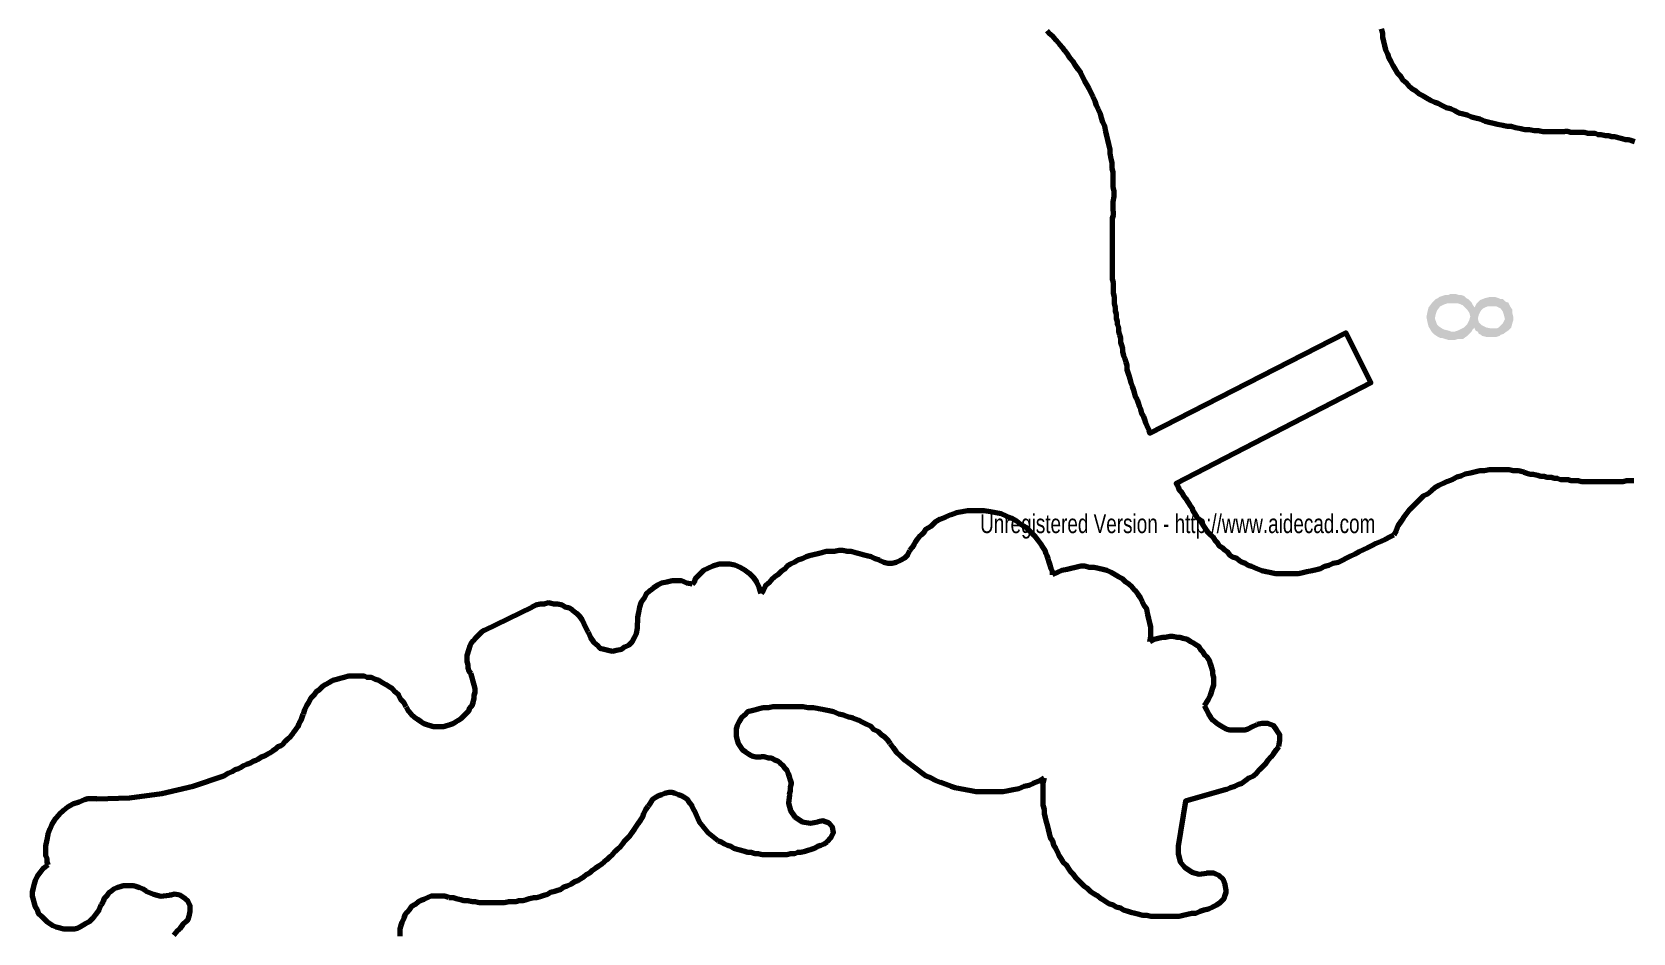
# Model space of a CAD drawing. Header units: inches. Extents: x -281 to 255, y -339 to 364.
# Drawn here: x -226.8 to 27.9, y -64.7 to 78.7 of the extents above; entities that cross this region are included whole.
import ezdxf

# ---------------------------------------------------------------- set-up
doc = ezdxf.new("R2010")
doc.units = ezdxf.units.IN
for name, color, linetype, lineweight in [('H', 7, 'CONTINUOUS', 100), ('P', 250, 'CONTINUOUS', 100), ('Text', 250, 'CONTINUOUS', 100)]:
    doc.layers.add(name, color=color, linetype=linetype, lineweight=lineweight)
doc.styles.get("Standard").update_dxf_attribs({"font": 'txt', "width": 0.75})

msp = doc.modelspace()

# ---------------------------------------------------------------- hatches: boundary and pattern name
at = {"layer": 'H', "linetype": 'CONTINUOUS'}
for points in [[(2, 35.83), (1.67, 36.17), (1.33, 36.33), (1, 36.67), (0.5, 36.83), (0.17, 36.83), (-0.33, 37), (-1.17, 37), (-1.5, 36.83), (-2, 36.83), (-3, 36.5), (-3.17, 36.33), (-3.5, 36.17), (-4.17, 35.5), (-4.67, 34.83), (-4.83, 34.17), (-5, 33.33), (-4.83, 32.5), (-4.67, 31.83), (-4.17, 31), (-3.67, 30.5), (-3.67, 31.33), (-3.67, 32.17), (-3.67, 33), (-3.5, 33.83), (-3.33, 34.33), (-2.83, 35), (-2.17, 35.33), (-1.67, 35.5), (-1.17, 35.5), (-0.67, 35.5), (0, 35.5), (0.5, 35.33), (0.83, 35.17), (1.17, 34.83), (1.5, 34.5), (1.83, 34), (2, 33.33)], [(8.83, 33.33), (8.67, 34), (8.67, 34.5), (8.33, 35), (8.17, 35.33), (8, 35.67), (7.83, 35.67), (7.5, 35.83), (7.17, 36.17), (6.83, 36.17), (6.5, 36.33), (6, 36.5), (5.5, 36.5), (5, 36.5), (4.33, 36.33), (3.5, 36), (3, 35.5), (2.67, 34.83), (2.33, 35.33), (2.17, 35.67), (2, 35.83), (2, 35), (2, 34.33), (2, 33.5), (1.83, 32.83), (1.5, 32.17), (1, 31.67), (0.33, 31.33), (0, 31.17), (-0.5, 31), (-1, 31), (-1.5, 31.17), (-2.17, 31.33), (-2.5, 31.5), (-3, 31.83), (-3.33, 32.17), (-3.5, 32.67), (-3.67, 33.17), (-3.67, 30.5), (-3.17, 30.17), (-2.83, 30), (-2.5, 30), (-2, 29.83), (-1.5, 29.67), (-1, 29.67), (-0.5, 29.67), (0, 29.83), (0.5, 29.83), (0.83, 29.83), (1.5, 30.33), (1.83, 30.67), (2.17, 31), (2.33, 31.33), (2.67, 31.67), (2.67, 31.5), (2.83, 31.17), (3.17, 31), (3.17, 31.67), (3.17, 32.33), (3.17, 33), (3.33, 33.67), (3.67, 34.33), (4, 34.67), (4.67, 35), (5, 35), (5.33, 35), (5.83, 35), (6.17, 35), (6.83, 34.67), (7.17, 34.17), (7.33, 33.67), (7.5, 33), (7.5, 32.33), (7.5, 31.67), (7.5, 30.83), (8, 31.17), (8.5, 31.67), (8.67, 32.33), (8.83, 32.83)], [(7.5, 30.83), (7.5, 33.17), (7.5, 33), (7.17, 32.33), (6.83, 32), (6.5, 31.67), (6.17, 31.5), (5.83, 31.5), (5.33, 31.5), (4.5, 31.67), (3.83, 32), (3.33, 32.5), (3.17, 33.17), (3.17, 31), (3.33, 30.67), (3.67, 30.5), (3.83, 30.33), (4.5, 30.17), (5, 30.17), (5.33, 30.17), (5.67, 30.17), (6.17, 30.17), (6.67, 30.33), (6.83, 30.5), (7.33, 30.67)]]:
    msp.add_hatch(color=0, dxfattribs=at).paths.add_polyline_path(points)

# ---------------------------------------------------------------- linework, layer by layer
at = {"layer": 'P', "color": 0, "linetype": 'CONTINUOUS'}
for points in [[(-12.17, 79.17), (-12, 78.5), (-12, 77.83), (-11.83, 77.17), (-11.67, 76.5), (-11.5, 75.83), (-11.17, 75.17), (-11, 74.5), (-10.67, 74), (-10.33, 73.33), (-10, 72.83), (-9.67, 72.17), (-9.17, 71.67), (-8.83, 71.17), (-8.33, 70.67), (-7.83, 70.17), (-7.33, 69.67), (-6.67, 69.33), (-6.17, 68.83), (-5.5, 68.5), (-5, 68.17)], [(-54.83, 50.17), (-54.83, 51), (-54.83, 51.67), (-54.67, 52.5), (-54.67, 53.33), (-54.83, 54), (-54.83, 54.83), (-54.83, 55.5), (-54.83, 56.33), (-55, 57), (-55, 57.83), (-55.17, 58.5), (-55.33, 59.33), (-55.33, 60), (-55.5, 60.83), (-55.67, 61.5), (-55.83, 62.17), (-56, 62.83), (-56.17, 63.67), (-56.5, 64.33), (-56.67, 65), (-56.83, 65.67), (-57.17, 66.33), (-57.5, 67), (-57.67, 67.67), (-58, 68.33), (-58.33, 69), (-58.67, 69.67), (-59, 70.33), (-59.33, 70.83), (-59.67, 71.5), (-60, 72.17), (-60.33, 72.67), (-60.83, 73.33), (-61.17, 74), (-61.67, 74.5), (-62, 75), (-62.5, 75.67), (-62.83, 76.17), (-63.33, 76.67), (-63.83, 77.33), (-64.33, 77.83), (-64.83, 78.33), (-65.33, 78.83)], [(-5, 68.17), (-4.33, 67.83), (-3.67, 67.5), (-3.17, 67.33), (-2.5, 67), (-1.83, 66.67), (-1.17, 66.5), (-0.5, 66.17), (0.17, 65.83), (0.83, 65.67), (1.5, 65.5), (2.17, 65.17), (2.83, 65), (3.5, 64.83), (4.33, 64.5), (5, 64.33), (5.67, 64.17), (6.33, 64), (7.17, 63.83), (7.83, 63.67), (8.5, 63.67), (9.17, 63.5), (10, 63.33), (10.67, 63.17), (11.33, 63.17), (12.17, 63), (12.83, 63), (13.5, 62.83), (14.17, 62.83), (14.83, 62.83), (15.5, 62.83), (16.17, 62.83), (17, 62.83)], [(28.17, 61.17), (27.67, 61.33), (27.17, 61.5), (26.67, 61.5), (26.17, 61.67), (25.5, 61.83), (25, 62), (24.5, 62), (24, 62.17), (23.5, 62.17), (22.83, 62.33), (22.33, 62.33), (21.83, 62.5), (21.33, 62.5), (20.67, 62.5), (20.17, 62.67), (19.67, 62.67), (19.17, 62.67), (18.5, 62.67), (18, 62.67), (17.5, 62.83), (17, 62.83)], [(-54.83, 50.17), (-54.83, 49.5), (-55, 49), (-55, 48.5), (-55, 47.83), (-55, 47.33), (-55, 46.67), (-55, 46.17), (-55, 45.5), (-55, 45), (-55, 44.5), (-55, 43.83), (-55, 43.33), (-55, 42.67), (-55, 42.17), (-55, 41.67), (-55, 41), (-55, 40.5), (-55, 40), (-55, 39.33), (-54.83, 38.83), (-54.83, 38.17), (-54.83, 37.67), (-54.83, 37.17), (-54.67, 36.5), (-54.67, 36), (-54.67, 35.5), (-54.5, 34.83), (-54.5, 34.33), (-54.33, 33.83), (-54.33, 33.17), (-54.17, 32.67), (-54.17, 32.17), (-54, 31.67), (-54, 31), (-53.83, 30.5), (-53.67, 30), (-53.67, 29.33), (-53.5, 28.83), (-53.33, 28.33), (-53.33, 27.83), (-53.17, 27.17), (-53, 26.67), (-52.83, 26.17), (-52.67, 25.67), (-52.67, 25), (-52.5, 24.5), (-52.33, 24), (-52.17, 23.5), (-52, 22.83), (-51.83, 22.33), (-51.67, 21.83), (-51.5, 21.33), (-51.33, 20.67), (-51, 20.17), (-50.83, 19.67), (-50.67, 19.17), (-50.5, 18.67), (-50.33, 18), (-50, 17.5), (-49.83, 17), (-49.67, 16.5), (-49.5, 16), (-49.17, 15.33), (-49, 14.83), (-17.83, 30.83), (-13.83, 22.83), (-44.83, 6.83), (-44.5, 6.33), (-44.33, 5.83), (-44, 5.5), (-43.67, 5), (-43.33, 4.5), (-43, 4), (-42.67, 3.5), (-42.33, 3), (-42.17, 2.5), (-41.83, 2), (-41.5, 1.5), (-41.17, 1.17), (-40.83, 0.67), (-40.5, 0.17), (-40.17, -0.33), (-39.83, -0.83), (-39.5, -1.17), (-39, -1.67), (-38.67, -2.17), (-38.33, -2.5), (-38, -3), (-37.5, -3.33), (-37.17, -3.67), (-36.67, -4), (-36.33, -4.5), (-35.83, -4.83), (-35.33, -5), (-34.83, -5.33), (-34.33, -5.67), (-33.83, -5.83), (-33.33, -6.17), (-32.83, -6.33), (-32, -6.67), (-31.17, -7), (-30.5, -7.17), (-29.67, -7.33), (-29, -7.5), (-28.33, -7.5), (-27.5, -7.5), (-26.83, -7.5), (-26.17, -7.5), (-25.33, -7.5), (-24.67, -7.33), (-24, -7.17), (-23.17, -7), (-22.5, -6.83), (-21.83, -6.67), (-21.17, -6.33), (-20.5, -6.17), (-19.83, -5.83), (-19, -5.67), (-18.33, -5.33), (-17.67, -5), (-17, -4.67), (-16.33, -4.33), (-15.67, -4), (-15, -3.67), (-14.33, -3.33), (-13.67, -3), (-13, -2.67), (-12.17, -2.33), (-11.5, -2), (-10.83, -1.67), (-10.17, -1.33)], [(10.5, 8.67), (9.67, 8.83), (8.83, 8.83), (8.17, 9), (7.33, 9), (6.5, 9), (5.83, 9), (5, 9), (4.17, 8.83), (3.5, 8.83), (2.67, 8.67), (2, 8.5), (1.17, 8.33), (0.5, 8), (-0.17, 7.83), (-0.83, 7.5), (-1.67, 7.17), (-2.33, 6.83), (-3, 6.5), (-3.67, 6.17), (-4.17, 5.67), (-4.83, 5.17), (-5.5, 4.83), (-6, 4.33), (-6.5, 3.83), (-7.17, 3.17), (-7.67, 2.67), (-8.17, 2), (-8.67, 1.33), (-9, 0.83), (-9.5, 0.17), (-9.83, -0.67), (-10.17, -1.33)], [(10.5, 8.67), (11, 8.5), (11.5, 8.33), (12, 8.33), (12.67, 8.17), (13.17, 8), (13.67, 8), (14.17, 7.83), (14.83, 7.83), (15.33, 7.67), (15.83, 7.67), (16.33, 7.5), (17, 7.5), (17.5, 7.5), (18, 7.33), (18.67, 7.33), (19.17, 7.33), (19.67, 7.17), (20.33, 7.17), (20.83, 7.17), (21.33, 7.17), (21.83, 7.17), (22.5, 7.17), (23, 7.17), (23.5, 7.17), (24.17, 7.17), (24.67, 7.17), (25.17, 7.17), (25.83, 7.17), (26.33, 7.17), (26.83, 7.33), (27.5, 7.33), (28, 7.33)], [(-64.5, -7.67), (-64.5, -7.17), (-64.67, -6.67), (-64.83, -6.17), (-65, -5.67), (-65.17, -5.17), (-65.33, -4.67), (-65.5, -4.33), (-65.67, -3.83), (-66.17, -3), (-66.83, -2.17), (-67.33, -1.5), (-68, -0.83), (-68.67, -0.17), (-69.5, 0.33), (-70.17, 0.83), (-71, 1.33), (-71.83, 1.67), (-72.67, 2), (-73.5, 2.17), (-74.33, 2.33), (-75.33, 2.5), (-76.17, 2.5), (-77.17, 2.5), (-78, 2.5), (-78.83, 2.33), (-79.83, 2.17), (-80.67, 1.83), (-81.5, 1.5), (-82.33, 1.17), (-83.17, 0.67), (-83.83, 0), (-84.67, -0.5), (-85, -1), (-85.33, -1.33), (-85.67, -1.67), (-86, -2), (-86.33, -2.5), (-86.5, -2.83), (-86.83, -3.33), (-87.17, -3.83)], [(-92, -5.33), (-92.67, -5.17), (-93.33, -4.83), (-94, -4.67), (-94.67, -4.5), (-95.17, -4.33), (-95.83, -4.17), (-96.5, -4), (-97.17, -4), (-97.83, -3.83), (-98.5, -3.83), (-99.17, -4), (-99.83, -4), (-100.5, -4), (-101.17, -4.17), (-101.83, -4.33), (-102.5, -4.5), (-103.17, -4.67), (-103.67, -4.83), (-104.33, -5.17), (-105, -5.33), (-105.5, -5.67), (-106.17, -6), (-106.67, -6.33), (-107.17, -6.83), (-107.67, -7.17), (-108.17, -7.67), (-108.67, -8), (-109.17, -8.5), (-109.67, -9), (-110.17, -9.5), (-110.5, -10.17), (-110.83, -10.67)], [(-92, -5.33), (-91.33, -5.67), (-90.67, -5.83), (-90, -5.83), (-89.33, -5.67), (-88.67, -5.33), (-88, -5), (-87.5, -4.5), (-87.17, -3.83)], [(-110.83, -10.67), (-111, -10.17), (-111.17, -9.67), (-111.5, -8.83), (-112, -8.17), (-112.67, -7.5), (-113.33, -7), (-114.17, -6.5), (-115, -6.17), (-115.83, -6), (-116.67, -6), (-117.5, -6), (-118.5, -6.33), (-119.33, -6.67), (-120, -7), (-120.67, -7.67), (-121, -8), (-121.33, -8.33), (-121.5, -8.83), (-121.83, -9.17)], [(-49, -18.33), (-48.83, -17.5), (-48.83, -16.83), (-48.83, -16), (-49, -15.33), (-49.17, -14.67), (-49.33, -14), (-49.5, -13.17), (-49.83, -12.67), (-50.17, -12), (-50.5, -11.33), (-50.83, -10.83), (-51.33, -10.17), (-51.83, -9.67), (-52.33, -9.17), (-52.83, -8.83), (-53.33, -8.33), (-54, -8), (-54.5, -7.67), (-55.17, -7.33), (-55.83, -7), (-56.5, -6.83), (-57.17, -6.67), (-57.83, -6.5), (-58.67, -6.5), (-59.33, -6.33), (-60, -6.33), (-60.83, -6.5), (-61.5, -6.67), (-62.17, -6.83), (-63, -7), (-63.67, -7.33), (-64.5, -7.67)], [(-121.83, -9.17), (-122.67, -9), (-123.5, -8.67), (-124.33, -8.67), (-125, -8.67), (-125.83, -8.83), (-126.67, -9), (-127.33, -9.33), (-128, -9.83), (-128.5, -10.17), (-129.17, -10.83), (-129.5, -11.5), (-130, -12.17), (-130.17, -12.83), (-130.33, -13.67), (-130.5, -14.5), (-130.5, -15.33)], [(-138.33, -16.83), (-138.67, -16.17), (-139, -15.5), (-139.33, -14.83), (-139.67, -14.33), (-140.17, -13.83), (-140.83, -13.33), (-141.33, -13), (-142, -12.83), (-142.5, -12.5), (-143.17, -12.33), (-143.83, -12.33), (-144.67, -12.17), (-145.33, -12.33), (-146, -12.33), (-146.67, -12.5), (-147.33, -12.83)], [(-154.83, -16.5), (-147.33, -12.83)], [(-154.83, -16.5), (-155.33, -16.83), (-155.67, -17.17), (-156, -17.5), (-156.33, -17.83), (-156.67, -18.17), (-157, -18.67), (-157.17, -19), (-157.33, -19.5), (-157.67, -20.5), (-157.67, -21), (-157.67, -21.5), (-157.5, -22), (-157.5, -22.5), (-157.33, -23), (-157, -23.33)], [(-138.33, -16.83), (-138, -17.67), (-137.5, -18.33), (-137, -18.83), (-136.5, -19.33), (-135.83, -19.5), (-135.17, -19.67), (-134.5, -19.83), (-133.83, -19.67), (-133, -19.5), (-132.5, -19.17), (-131.83, -18.83), (-131.33, -18.33), (-131, -17.67), (-130.67, -17), (-130.5, -16.17), (-130.5, -15.33)], [(-40.33, -28.5), (-40, -28), (-39.67, -27.5), (-39.33, -26.83), (-39.17, -26.33), (-39, -25.67), (-38.83, -25.17), (-38.83, -24.67), (-38.83, -24), (-39, -23.5), (-39, -23), (-39.17, -22.33), (-39.33, -21.83), (-39.5, -21.33), (-39.83, -20.83), (-40.17, -20.5), (-40.5, -20), (-40.83, -19.67), (-41.17, -19.17), (-41.67, -18.83), (-42.17, -18.5), (-42.5, -18.33), (-43, -18), (-43.67, -17.83), (-44.17, -17.67), (-44.67, -17.67), (-45.33, -17.5), (-45.83, -17.5), (-46.5, -17.67), (-47, -17.67), (-47.67, -17.83), (-48.33, -18), (-49, -18.33)], [(-167.33, -28.67), (-167.67, -28), (-168.17, -27.5), (-168.5, -26.83), (-169, -26.33), (-169.5, -25.83), (-170, -25.5), (-170.5, -25.17), (-171.17, -24.83), (-171.67, -24.5), (-172.17, -24.33), (-172.83, -24), (-173.5, -24), (-174, -23.83), (-174.67, -23.83), (-175.33, -23.83), (-176, -23.83), (-176.5, -23.83), (-177.17, -24), (-177.83, -24.17), (-178.33, -24.33), (-179, -24.5), (-179.5, -24.83), (-180.17, -25.17), (-180.67, -25.5), (-181.17, -26), (-181.67, -26.33), (-182, -26.83), (-182.5, -27.33), (-182.83, -28), (-183.17, -28.5), (-183.5, -29.17), (-183.67, -29.83)], [(-167.33, -28.67), (-167, -29.33), (-166.5, -29.83), (-166, -30.33), (-165.5, -30.67), (-165, -31), (-164.5, -31.33), (-164, -31.5), (-163.5, -31.67), (-163, -31.83), (-162.33, -31.83), (-161.83, -31.83), (-161.33, -31.83), (-160.83, -31.67), (-160.33, -31.5), (-159.83, -31.33), (-159.33, -31), (-159, -30.83), (-158.5, -30.5), (-158.17, -30.17), (-157.67, -29.67), (-157.33, -29.33), (-157.17, -28.83), (-156.83, -28.5), (-156.67, -28), (-156.5, -27.33), (-156.5, -26.83), (-156.33, -26.33), (-156.33, -25.83), (-156.5, -25.17), (-156.67, -24.67), (-156.83, -24), (-157, -23.33)], [(-216.5, -43.33), (-211.33, -43.17), (-206.17, -42.5), (-201.17, -41.33), (-196.33, -39.67), (-195.83, -39.33), (-195.5, -39.17), (-195, -39), (-194.5, -38.67), (-194, -38.5), (-193.67, -38.33), (-193.17, -38), (-192.67, -37.83), (-192.17, -37.67), (-191.67, -37.33), (-191.17, -37.17), (-190.83, -37), (-190.33, -36.67), (-189.83, -36.5), (-189.33, -36.17), (-189, -36), (-188.5, -35.67), (-188, -35.33), (-187.67, -35), (-187.17, -34.83), (-186.83, -34.5), (-186.5, -34.17), (-186.17, -33.83), (-185.67, -33.33), (-185.33, -33), (-185.17, -32.67), (-184.83, -32.17), (-184.5, -31.83), (-184.33, -31.33), (-184, -30.83), (-183.83, -30.33), (-183.67, -29.83)], [(-90.33, -34.5), (-90.67, -34), (-91.17, -33.5), (-91.67, -33.17), (-92.17, -32.67), (-92.83, -32.33), (-93.33, -31.83), (-94, -31.5), (-94.67, -31.17), (-95.33, -30.83), (-96.17, -30.5), (-96.83, -30.33), (-97.67, -30), (-98.5, -29.83), (-99.33, -29.5), (-100, -29.33), (-100.83, -29.17), (-101.67, -29), (-102.5, -28.83), (-103.33, -28.83), (-104.17, -28.67), (-105, -28.67), (-105.83, -28.67), (-106.67, -28.67), (-107.5, -28.67), (-108.33, -28.67), (-109, -28.67), (-109.67, -28.83), (-110.5, -28.83), (-111.17, -29), (-111.67, -29.17), (-112.33, -29.33), (-113, -29.5), (-113.5, -30), (-114, -30.5), (-114.33, -31), (-114.67, -31.67), (-114.83, -32.17), (-114.83, -32.83), (-114.83, -33.33), (-114.67, -34), (-114.5, -34.5), (-114.17, -35), (-113.83, -35.5), (-113.33, -35.83), (-112.83, -36.17), (-112.33, -36.5), (-111.67, -36.67), (-110.83, -36.67)], [(-40.33, -28.5), (-40, -29.17), (-39.67, -29.83), (-39.33, -30.33), (-39, -30.83), (-38.5, -31.17), (-38, -31.5), (-37.5, -31.83), (-36.83, -32.17), (-36.33, -32.33), (-35.67, -32.33), (-35.17, -32.33), (-34.5, -32.33), (-33.83, -32.33), (-33.33, -32.17), (-32.67, -31.83), (-32, -31.5)], [(-28.5, -35), (-28.33, -34), (-28.33, -33.17), (-28.83, -32.33), (-29.33, -31.67), (-30.17, -31.33), (-31.17, -31.33), (-32, -31.5)], [(-90.33, -34.5), (-89.83, -35.17), (-89.33, -35.83), (-88.67, -36.5), (-88, -37.17), (-87.33, -37.67), (-86.67, -38.17), (-86, -38.67), (-85.33, -39.17), (-84.67, -39.67), (-83.83, -40), (-83.17, -40.33), (-82.33, -40.67), (-81.5, -41), (-80.67, -41.33), (-80, -41.5), (-79.17, -41.67), (-78.33, -41.83), (-77.5, -42), (-76.67, -42.17), (-75.83, -42.17), (-74.83, -42.17), (-74, -42.17), (-73.17, -42.17), (-72.33, -42.17), (-71.5, -42), (-70.67, -41.83), (-69.83, -41.67), (-69, -41.33), (-68.17, -41.17), (-67.5, -40.83), (-66.67, -40.5), (-65.83, -40)], [(-36.83, -41.83), (-36.17, -41.5), (-35.5, -41.33), (-34.83, -41), (-34.33, -40.83), (-33.67, -40.33), (-33.17, -40), (-32.5, -39.67), (-32, -39.17), (-31.5, -38.67), (-31, -38.17), (-30.5, -37.67), (-30.17, -37.17), (-29.67, -36.67), (-29.33, -36.17), (-28.83, -35.5), (-28.5, -35)], [(-106.33, -42.67), (-106.17, -42), (-106.17, -41.5), (-106, -40.83), (-106.17, -40.33), (-106.33, -39.83), (-106.5, -39.33), (-106.67, -38.83), (-107, -38.5), (-107.33, -38), (-107.83, -37.67), (-108.17, -37.33), (-108.67, -37.17), (-109.17, -36.83), (-109.67, -36.83), (-110.33, -36.67), (-110.83, -36.67)], [(-65.83, -40), (-66, -40.83), (-66, -41.5), (-66, -42.17), (-66, -42.83), (-66, -43.67), (-66, -44.33), (-65.83, -45), (-65.83, -45.67), (-65.67, -46.33), (-65.5, -47), (-65.33, -47.5), (-65.17, -48.17), (-65, -48.83), (-64.83, -49.5), (-64.5, -50), (-64.33, -50.67), (-64, -51.17), (-63.67, -51.83), (-63.5, -52.33), (-63.17, -52.83), (-62.83, -53.33), (-62.33, -53.83), (-62, -54.33), (-61.67, -54.83), (-61.17, -55.33), (-60.83, -55.83), (-60.33, -56.33), (-60, -56.67), (-59.5, -57.17), (-59, -57.5), (-58.5, -58), (-58, -58.33), (-57.5, -58.67), (-57, -59), (-56.5, -59.33), (-56, -59.67), (-55.5, -60), (-54.83, -60.17), (-54.33, -60.5), (-53.67, -60.67), (-53.17, -61), (-52.5, -61.17), (-52, -61.33), (-51.33, -61.5), (-50.67, -61.67), (-50.17, -61.83), (-49.5, -61.83), (-48.83, -62), (-48.17, -62), (-47.5, -62), (-47, -62), (-46.33, -62), (-45.67, -62), (-45, -62), (-44.33, -62), (-43.67, -61.83), (-43, -61.67), (-42.33, -61.5), (-41.67, -61.5), (-41, -61.17), (-40.33, -61), (-39.67, -60.83), (-39, -60.5), (-38.33, -60.17)], [(-121.5, -45.17), (-121.83, -44.5), (-122.17, -44), (-122.5, -43.5), (-123, -43.17), (-123.5, -42.83), (-124, -42.67), (-124.5, -42.5), (-125, -42.33), (-125.5, -42.33), (-126.17, -42.5), (-126.67, -42.67), (-127.17, -42.83), (-127.67, -43.17), (-128.17, -43.5), (-128.5, -44), (-128.83, -44.5)], [(-106.33, -42.67), (-106.5, -44), (-106.17, -45.17), (-105.5, -46.17), (-104.33, -47), (-103, -47.17), (-101.83, -47)], [(-36.83, -41.83), (-43.33, -43.67), (-44.5, -50.83), (-44.5, -52), (-44.17, -53.33), (-43.5, -54.17), (-42.33, -55), (-41.17, -55.33), (-40, -55.17)], [(-216.5, -43.33), (-217, -43.33), (-217.5, -43.33), (-218, -43.33), (-218.5, -43.5), (-219.33, -43.83), (-220.33, -44.17), (-221.17, -44.67), (-221.83, -45.17), (-222.5, -45.83), (-223.17, -46.5), (-223.67, -47.33), (-224, -48.17), (-224.33, -49), (-224.5, -49.83), (-224.67, -50.83), (-224.67, -51.83), (-224.67, -52.33), (-224.5, -52.83), (-224.5, -53.33), (-224.33, -53.83)], [(-160.5, -59), (-159.83, -59), (-159.33, -59.17), (-158.67, -59.33), (-158.17, -59.5), (-157.5, -59.5), (-156.83, -59.67), (-156.33, -59.67), (-155.67, -59.83), (-155.17, -59.83), (-154.5, -59.83), (-154, -59.83), (-153.33, -59.83), (-152.83, -59.83), (-152.17, -59.83), (-151.67, -59.83), (-151, -59.67), (-150.5, -59.67), (-149.83, -59.67), (-149.33, -59.5), (-148.67, -59.5), (-148.17, -59.33), (-147.67, -59.17), (-147, -59), (-146.5, -59), (-145.83, -58.83), (-145.33, -58.67), (-144.83, -58.5), (-144.33, -58.17), (-143.67, -58), (-143.17, -57.83), (-142.67, -57.67), (-142.17, -57.33), (-141.67, -57.17), (-141, -56.83), (-140.5, -56.5), (-140, -56.33), (-139.5, -56), (-139, -55.67), (-138.5, -55.33), (-138, -55), (-137.67, -54.67), (-137.17, -54.33), (-136.67, -54), (-136.17, -53.67), (-135.83, -53.33), (-135.33, -53), (-134.83, -52.5), (-134.5, -52.17), (-134, -51.67), (-133.67, -51.33), (-133.17, -50.83), (-132.83, -50.5), (-132.5, -50), (-132, -49.5), (-131.67, -49.17), (-131.33, -48.67), (-131, -48.17), (-130.67, -47.67), (-130.33, -47.17), (-130, -46.67), (-129.67, -46.17), (-129.5, -45.67), (-129.17, -45), (-128.83, -44.5)], [(-121.5, -45.17), (-120.67, -47), (-119.33, -48.67), (-117.67, -50)], [(-100.33, -50.17), (-99.67, -49.5), (-99.33, -48.67), (-99.5, -47.83), (-100, -47.17), (-101, -46.83), (-101.83, -47)], [(-117.67, -50), (-117.17, -50.17), (-116.67, -50.5), (-116.17, -50.67), (-115.67, -50.83), (-115.17, -51.17), (-114.67, -51.33), (-114, -51.5), (-113.5, -51.67), (-113, -51.83), (-112.5, -51.83), (-111.83, -52), (-111.33, -52), (-110.67, -52.17), (-110.17, -52.17), (-109.5, -52.17), (-109, -52.17), (-108.33, -52.17), (-107.83, -52.17), (-107.33, -52.17), (-106.67, -52.17), (-106.17, -52), (-105.5, -52), (-105, -51.83), (-104.5, -51.83), (-103.83, -51.67), (-103.33, -51.5), (-102.83, -51.33), (-102.33, -51.17), (-101.83, -50.83), (-101.33, -50.67), (-100.83, -50.5), (-100.33, -50.17)], [(-224.33, -53.83), (-225, -54.33), (-225.5, -55), (-226, -55.67), (-226.33, -56.33), (-226.5, -56.83), (-226.67, -57.5), (-226.83, -58.17), (-226.83, -58.83), (-226.67, -59.33), (-226.5, -60), (-226.33, -60.5), (-226, -61), (-225.83, -61.5), (-225.33, -62), (-225, -62.33), (-224.5, -62.83), (-224, -63.17), (-223.5, -63.5), (-223, -63.67), (-222.33, -63.83), (-221.83, -64), (-221.17, -64), (-220.67, -64), (-220, -64), (-219.5, -63.83), (-218.83, -63.5), (-218.33, -63.17), (-217.67, -62.83), (-217.17, -62.33), (-216.67, -61.67), (-216.17, -61), (-215.83, -60.17)], [(-38.33, -60.17), (-37.83, -59.83), (-37.5, -59.5), (-37.17, -59.17), (-37, -58.67), (-36.83, -58.17), (-36.83, -57.83), (-37, -57), (-37.33, -56.17), (-38, -55.5), (-38.5, -55.33), (-38.83, -55.17), (-39.33, -55.17), (-40, -55.17)], [(-208.67, -58), (-209.17, -57.67), (-209.67, -57.5), (-210.17, -57.33), (-210.67, -57.17), (-211.17, -57.17), (-211.67, -57.17), (-212.33, -57.17), (-212.83, -57.33), (-213.33, -57.5), (-213.83, -57.67), (-214.17, -58), (-214.67, -58.33), (-215, -58.83), (-215.33, -59.17), (-215.5, -59.67), (-215.83, -60.17)], [(-208.67, -58), (-207.5, -58.5), (-206.33, -58.83), (-205, -58.67)], [(-202.33, -62.83), (-202, -62.5), (-201.83, -62), (-201.67, -61.17), (-201.67, -60.33), (-202, -59.67), (-202.5, -59.17), (-203.33, -58.67), (-204.17, -58.5), (-204.67, -58.67), (-205, -58.67)], [(-160.5, -59), (-161.17, -58.83), (-162, -58.83), (-162.67, -58.83), (-163.33, -58.83), (-163.83, -59), (-164.5, -59.33), (-165, -59.5), (-165.5, -59.83), (-166, -60.17), (-166.5, -60.5), (-166.83, -61), (-167.17, -61.33), (-167.5, -61.83), (-167.67, -62.33), (-168, -63), (-168.17, -63.5), (-168.33, -64), (-168.33, -64.5), (-168.33, -65.17)], [(-202.33, -62.83), (-202.83, -63.33), (-203.33, -64), (-203.83, -64.5), (-204.33, -65)]]:
    msp.add_lwpolyline(points, dxfattribs=at)

# ---------------------------------------------------------------- texts
at = {"layer": 'Text', "color": 240, "insert": (-76, 0), "char_height": 3, "width": 153, "attachment_point": 4}
msp.add_mtext('Unregistered Version - http://www.aidecad.com', dxfattribs=at)

doc.saveas('drawing.dxf')
